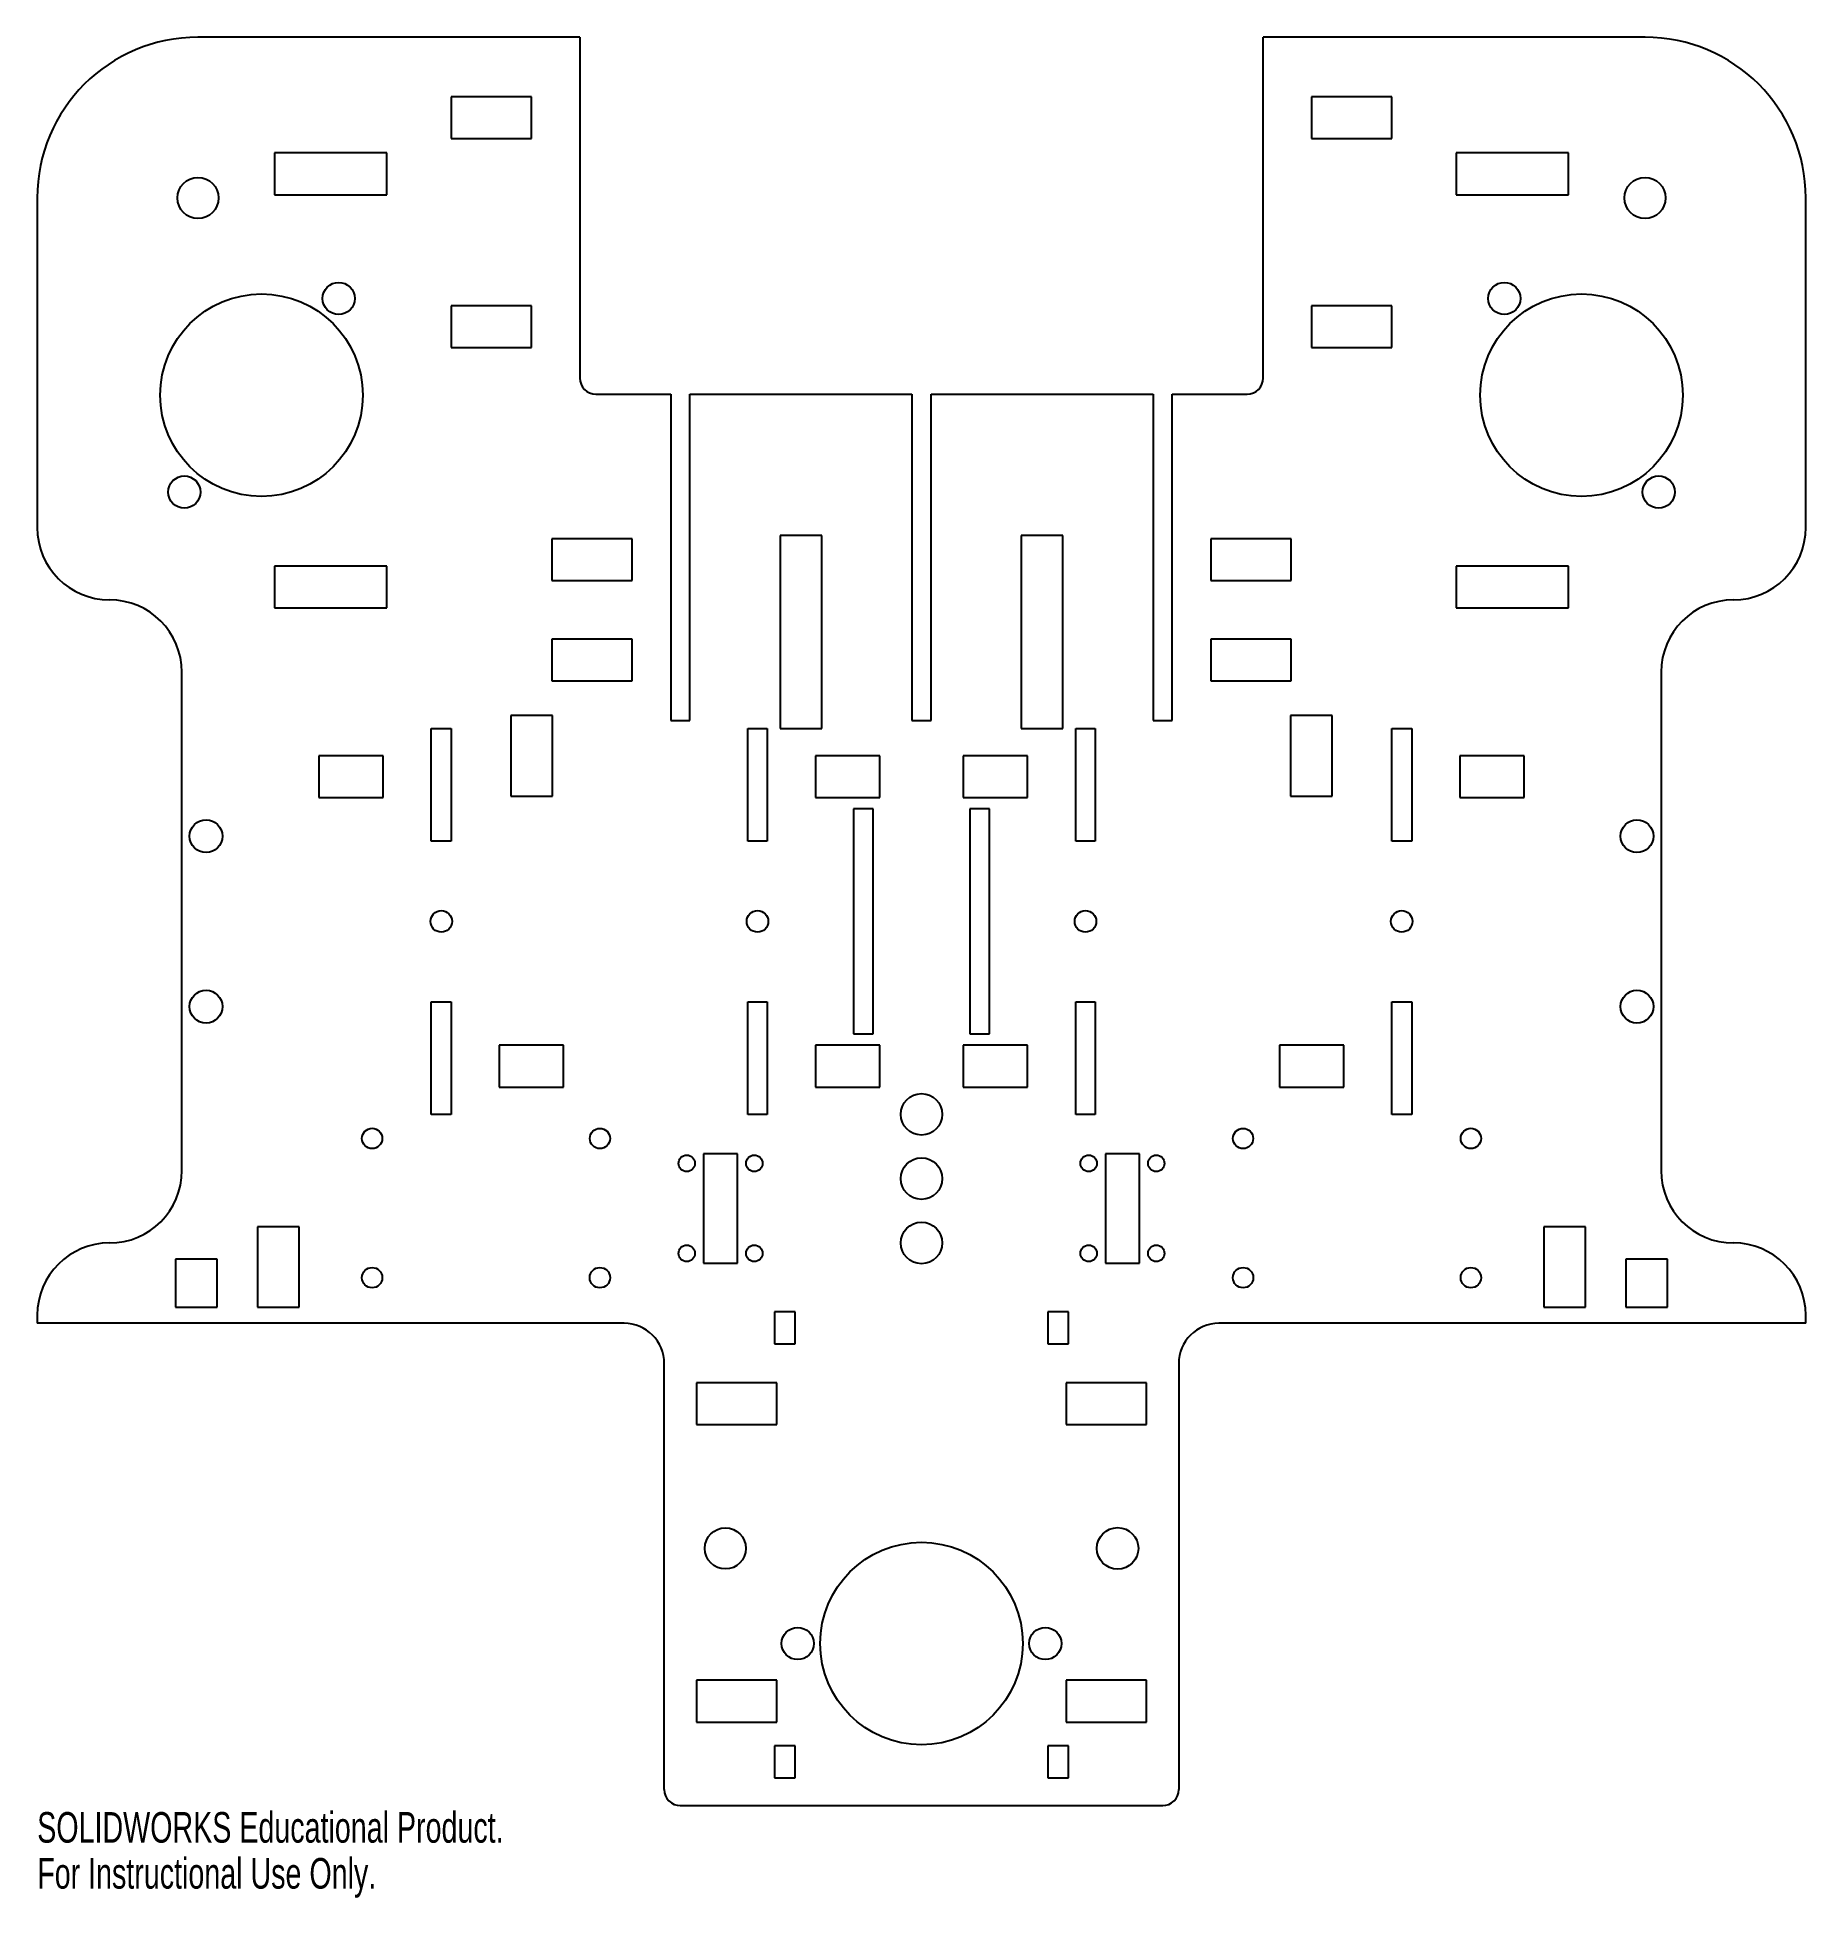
# Model space of a CAD drawing. Header units: inches. Extents: x -5.5 to 5.5, y -6.1 to 5.5.
import ezdxf

# ---------------------------------------------------------------- set-up
doc = ezdxf.new("R2010")
doc.units = ezdxf.units.IN
doc.header["$MEASUREMENT"] = 0
doc.styles.add('SLDTEXTSTYLE0', font='TXT', dxfattribs={"width": 0.7})

msp = doc.modelspace()

# ---------------------------------------------------------------- linework, layer by layer
at = {"color": 7, "linetype": 'Continuous', "lineweight": 25}
for p, q in [((-2.125, 5.5), (-4.5, 5.5)), ((-2.125, 5.5), (-2.125, 3.38)), ((4.5, 5.5), (2.125, 5.5)), ((2.125, 3.38), (2.125, 5.5)), ((-2.925, 5.13), (-2.925, 4.87)), ((-2.425, 5.13), (-2.925, 5.13)), ((-2.425, 4.87), (-2.425, 5.13)), ((2.925, 5.13), (2.425, 5.13)), ((2.425, 5.13), (2.425, 4.87)), ((2.925, 4.87), (2.925, 5.13)), ((-2.925, 4.87), (-2.425, 4.87)), ((2.425, 4.87), (2.925, 4.87)), ((-4.025, 4.78), (-4.025, 4.52)), ((-3.325, 4.78), (-4.025, 4.78)), ((-3.325, 4.52), (-3.325, 4.78)), ((4.025, 4.78), (3.325, 4.78)), ((3.325, 4.78), (3.325, 4.52)), ((4.025, 4.52), (4.025, 4.78)), ((-4.025, 4.52), (-3.325, 4.52)), ((3.325, 4.52), (4.025, 4.52)), ((-5.5, 4.5), (-5.5, 2.45)), ((5.5, 2.45), (5.5, 4.5)), ((-2.925, 3.83), (-2.925, 3.57)), ((-2.425, 3.83), (-2.925, 3.83)), ((-2.425, 3.57), (-2.425, 3.83)), ((2.925, 3.83), (2.425, 3.83)), ((2.425, 3.83), (2.425, 3.57)), ((2.925, 3.57), (2.925, 3.83)), ((-2.925, 3.57), (-2.425, 3.57)), ((2.425, 3.57), (2.925, 3.57)), ((-2.025, 3.28), (-1.56, 3.28)), ((-1.56, 3.28), (-1.56, 1.25)), ((-1.44, 3.28), (-0.06, 3.28)), ((-1.44, 1.25), (-1.44, 3.28)), ((-0.06, 3.28), (-0.06, 1.25)), ((0.06, 3.28), (1.44, 3.28)), ((0.06, 1.25), (0.06, 3.28)), ((1.44, 3.28), (1.44, 1.25)), ((1.56, 3.28), (2.025, 3.28)), ((1.56, 1.25), (1.56, 3.28)), ((-2.3, 2.38), (-2.3, 2.12)), ((-1.8, 2.38), (-2.3, 2.38)), ((-1.8, 2.12), (-1.8, 2.38)), ((-0.88, 2.4), (-0.88, 1.2)), ((-0.62, 2.4), (-0.88, 2.4)), ((-0.62, 1.2), (-0.62, 2.4)), ((0.62, 2.4), (0.62, 1.2)), ((0.88, 2.4), (0.62, 2.4)), ((0.88, 1.2), (0.88, 2.4)), ((2.3, 2.38), (1.8, 2.38)), ((1.8, 2.38), (1.8, 2.12)), ((2.3, 2.12), (2.3, 2.38)), ((-4.025, 2.21), (-4.025, 1.95)), ((-3.325, 2.21), (-4.025, 2.21)), ((-3.325, 1.95), (-3.325, 2.21)), ((4.025, 2.21), (3.325, 2.21)), ((3.325, 2.21), (3.325, 1.95)), ((4.025, 1.95), (4.025, 2.21)), ((-2.3, 2.12), (-1.8, 2.12)), ((1.8, 2.12), (2.3, 2.12)), ((-4.025, 1.95), (-3.325, 1.95)), ((3.325, 1.95), (4.025, 1.95)), ((-2.3, 1.756), (-2.3, 1.496)), ((-1.8, 1.756), (-2.3, 1.756)), ((-1.8, 1.496), (-1.8, 1.756)), ((2.3, 1.756), (1.8, 1.756)), ((1.8, 1.756), (1.8, 1.496)), ((2.3, 1.496), (2.3, 1.756)), ((-4.6, -1.55), (-4.6, 1.55)), ((4.6, 1.55), (4.6, -1.55)), ((-2.3, 1.496), (-1.8, 1.496)), ((1.8, 1.496), (2.3, 1.496)), ((-2.555, 1.28), (-2.555, 0.78)), ((-2.295, 1.28), (-2.555, 1.28)), ((-2.295, 0.78), (-2.295, 1.28)), ((2.555, 1.28), (2.295, 1.28)), ((2.295, 1.28), (2.295, 0.78)), ((2.555, 0.78), (2.555, 1.28)), ((-3.049, 0.5), (-3.049, 1.2)), ((-3.049, 1.2), (-2.926, 1.2)), ((-2.926, 1.2), (-2.926, 0.5)), ((-1.56, 1.25), (-1.44, 1.25)), ((-1.081, 0.5), (-1.081, 1.2)), ((-1.081, 1.2), (-0.959, 1.2)), ((-0.959, 1.2), (-0.959, 0.5)), ((-0.88, 1.2), (-0.62, 1.2)), ((-0.06, 1.25), (0.06, 1.25)), ((0.62, 1.2), (0.88, 1.2)), ((0.959, 0.5), (0.959, 1.2)), ((0.959, 1.2), (1.081, 1.2)), ((1.081, 1.2), (1.081, 0.5)), ((1.44, 1.25), (1.56, 1.25)), ((2.926, 0.5), (2.926, 1.2)), ((2.926, 1.2), (3.049, 1.2)), ((3.049, 1.2), (3.049, 0.5)), ((-3.748, 1.03), (-3.748, 0.77)), ((-3.349, 1.03), (-3.748, 1.03)), ((-3.349, 0.77), (-3.349, 1.03)), ((-0.659, 1.03), (-0.659, 0.77)), ((-0.259, 1.03), (-0.659, 1.03)), ((-0.259, 0.77), (-0.259, 1.03)), ((0.259, 1.03), (0.259, 0.77)), ((0.659, 1.03), (0.259, 1.03)), ((0.659, 0.77), (0.659, 1.03)), ((3.349, 1.03), (3.349, 0.77)), ((3.748, 1.03), (3.349, 1.03)), ((3.748, 0.77), (3.748, 1.03)), ((-3.748, 0.77), (-3.349, 0.77)), ((-2.555, 0.78), (-2.295, 0.78)), ((-0.659, 0.77), (-0.259, 0.77)), ((-0.423, 0.7), (-0.423, -0.7)), ((-0.301, 0.7), (-0.423, 0.7)), ((-0.301, -0.7), (-0.301, 0.7)), ((0.259, 0.77), (0.659, 0.77)), ((0.301, 0.7), (0.301, -0.7)), ((0.423, 0.7), (0.301, 0.7)), ((0.423, -0.7), (0.423, 0.7)), ((2.295, 0.78), (2.555, 0.78)), ((3.349, 0.77), (3.748, 0.77)), ((-2.926, 0.5), (-3.049, 0.5)), ((-0.959, 0.5), (-1.081, 0.5)), ((1.081, 0.5), (0.959, 0.5)), ((3.049, 0.5), (2.926, 0.5)), ((-3.049, -1.2), (-3.049, -0.5)), ((-3.049, -0.5), (-2.926, -0.5)), ((-2.926, -0.5), (-2.926, -1.2)), ((-1.081, -1.2), (-1.081, -0.5)), ((-1.081, -0.5), (-0.959, -0.5)), ((-0.959, -0.5), (-0.959, -1.2)), ((0.959, -0.5), (1.081, -0.5)), ((0.959, -1.2), (0.959, -0.5)), ((1.081, -0.5), (1.081, -1.2)), ((2.926, -1.2), (2.926, -0.5)), ((2.926, -0.5), (3.049, -0.5)), ((3.049, -0.5), (3.049, -1.2)), ((-2.627, -0.77), (-2.627, -1.03)), ((-2.227, -0.77), (-2.627, -0.77)), ((-2.227, -1.03), (-2.227, -0.77)), ((-0.659, -0.77), (-0.659, -1.03)), ((-0.259, -0.77), (-0.659, -0.77)), ((-0.423, -0.7), (-0.301, -0.7)), ((-0.259, -1.03), (-0.259, -0.77)), ((0.659, -0.77), (0.259, -0.77)), ((0.259, -0.77), (0.259, -1.03)), ((0.301, -0.7), (0.423, -0.7)), ((0.659, -1.03), (0.659, -0.77)), ((2.627, -0.77), (2.227, -0.77)), ((2.227, -0.77), (2.227, -1.03)), ((2.627, -1.03), (2.627, -0.77)), ((-2.627, -1.03), (-2.227, -1.03)), ((-0.659, -1.03), (-0.259, -1.03)), ((0.259, -1.03), (0.659, -1.03)), ((2.227, -1.03), (2.627, -1.03)), ((-2.926, -1.2), (-3.049, -1.2)), ((-0.959, -1.2), (-1.081, -1.2)), ((1.081, -1.2), (0.959, -1.2)), ((3.049, -1.2), (2.926, -1.2)), ((-1.355, -1.445), (-1.355, -2.125)), ((-1.145, -1.445), (-1.355, -1.445)), ((-1.145, -2.125), (-1.145, -1.445)), ((1.145, -1.445), (1.145, -2.125)), ((1.355, -1.445), (1.145, -1.445)), ((1.355, -2.125), (1.355, -1.445)), ((-4.13, -1.9), (-4.13, -2.4)), ((-3.87, -1.9), (-4.13, -1.9)), ((-3.87, -2.4), (-3.87, -1.9)), ((3.87, -1.9), (3.87, -2.4)), ((4.13, -1.9), (3.87, -1.9)), ((4.13, -2.4), (4.13, -1.9)), ((-4.64, -2.1), (-4.64, -2.4)), ((-4.38, -2.1), (-4.64, -2.1)), ((-4.38, -2.4), (-4.38, -2.1)), ((-1.355, -2.125), (-1.145, -2.125)), ((1.145, -2.125), (1.355, -2.125)), ((4.38, -2.1), (4.38, -2.4)), ((4.64, -2.1), (4.38, -2.1)), ((4.64, -2.4), (4.64, -2.1)), ((-4.64, -2.4), (-4.38, -2.4)), ((-4.13, -2.4), (-3.87, -2.4)), ((-0.915, -2.428), (-0.915, -2.628)), ((-0.785, -2.428), (-0.915, -2.428)), ((-0.785, -2.628), (-0.785, -2.428)), ((0.915, -2.428), (0.785, -2.428)), ((0.785, -2.428), (0.785, -2.628)), ((0.915, -2.628), (0.915, -2.428)), ((3.87, -2.4), (4.13, -2.4)), ((4.38, -2.4), (4.64, -2.4)), ((-5.5, -2.45), (-5.5, -2.5)), ((-1.85, -2.5), (-5.5, -2.5)), ((5.5, -2.5), (1.85, -2.5)), ((5.5, -2.5), (5.5, -2.45)), ((-0.915, -2.628), (-0.785, -2.628)), ((0.785, -2.628), (0.915, -2.628)), ((-1.6, -5.4), (-1.6, -2.75)), ((1.6, -2.75), (1.6, -5.4)), ((-1.4, -2.87), (-1.4, -3.13)), ((-0.9, -2.87), (-1.4, -2.87)), ((-0.9, -3.13), (-0.9, -2.87)), ((1.4, -2.87), (0.9, -2.87)), ((0.9, -2.87), (0.9, -3.13)), ((1.4, -3.13), (1.4, -2.87)), ((-1.4, -3.13), (-0.9, -3.13)), ((0.9, -3.13), (1.4, -3.13)), ((-1.4, -4.72), (-1.4, -4.98)), ((-0.9, -4.72), (-1.4, -4.72)), ((-0.9, -4.98), (-0.9, -4.72)), ((1.4, -4.72), (0.9, -4.72)), ((0.9, -4.72), (0.9, -4.98)), ((1.4, -4.98), (1.4, -4.72)), ((-1.4, -4.98), (-0.9, -4.98)), ((0.9, -4.98), (1.4, -4.98)), ((-0.915, -5.128), (-0.915, -5.328)), ((-0.785, -5.128), (-0.915, -5.128)), ((-0.785, -5.328), (-0.785, -5.128)), ((0.915, -5.128), (0.785, -5.128)), ((0.785, -5.128), (0.785, -5.328)), ((0.915, -5.328), (0.915, -5.128)), ((-0.915, -5.328), (-0.785, -5.328)), ((0.785, -5.328), (0.915, -5.328)), ((-1.5, -5.5), (1.5, -5.5))]:
    msp.add_line(p, q, dxfattribs=at)
for centre, radius in [((-4.5, 4.5), 0.128), ((4.5, 4.5), 0.128), ((-3.625, 3.875), 0.1), ((3.625, 3.875), 0.1), ((-4.105, 3.273), 0.63), ((4.105, 3.273), 0.63), ((-4.585, 2.671), 0.1), ((4.585, 2.671), 0.1), ((-4.45, 0.53), 0.102), ((4.45, 0.53), 0.102), ((-2.987, 0), 0.0669), ((-1.02, 0), 0.0669), ((1.02, 0), 0.0669), ((2.987, 0), 0.0669), ((-4.45, -0.53), 0.102), ((4.45, -0.53), 0.102), ((0, -1.2), 0.129), ((-3.417, -1.35), 0.0632), ((-2, -1.35), 0.0628), ((2, -1.35), 0.0628), ((3.417, -1.35), 0.0633), ((-1.46, -1.505), 0.0512), ((-1.04, -1.505), 0.0512), ((0, -1.6), 0.129), ((1.04, -1.505), 0.0512), ((1.46, -1.505), 0.0512), ((0, -2), 0.129), ((-1.46, -2.065), 0.0512), ((-1.04, -2.065), 0.0512), ((1.04, -2.065), 0.0512), ((1.46, -2.065), 0.0512), ((-3.417, -2.216), 0.0633), ((-2, -2.216), 0.0633), ((2, -2.216), 0.0633), ((3.417, -2.216), 0.0632), ((-1.22, -3.9), 0.128), ((1.22, -3.9), 0.129), ((0, -4.492), 0.63), ((-0.77, -4.492), 0.1), ((0.77, -4.492), 0.1)]:
    msp.add_circle(centre, radius, dxfattribs=at)
for centre, radius, start, end in [((-4.5, 4.5), 1, 90, 180), ((4.5, 4.5), 1, 0, 90), ((-2.025, 3.38), 0.1, 180, 270), ((2.025, 3.38), 0.1, 270, 0), ((-5.05, 2.45), 0.45, 180, 270), ((5.05, 2.45), 0.45, 270, 0), ((-5.05, 1.55), 0.45, 0, 90), ((5.05, 1.55), 0.45, 90, 180), ((-5.05, -1.55), 0.45, 270, 0), ((5.05, -1.55), 0.45, 180, 270), ((-5.05, -2.45), 0.45, 90, 180), ((5.05, -2.45), 0.45, 0, 90), ((-1.85, -2.75), 0.25, 0, 90), ((1.85, -2.75), 0.25, 90, 180), ((-1.5, -5.4), 0.1, 180, 270), ((1.5, -5.4), 0.1, 270, 0)]:
    msp.add_arc(centre, radius, start, end, dxfattribs=at)

# ---------------------------------------------------------------- texts
at = {"color": 7, "linetype": 'Continuous', "char_height": 0.1903, "attachment_point": 1, "style": 'SLDTEXTSTYLE0'}
for s, insert in [('SOLIDWORKS Educational Product.', (-5.5, -5.54)), ('For Instructional Use Only.', (-5.5, -5.826))]:
    msp.add_mtext(s, dxfattribs=dict(at, insert=insert))

doc.saveas('drawing.dxf')
